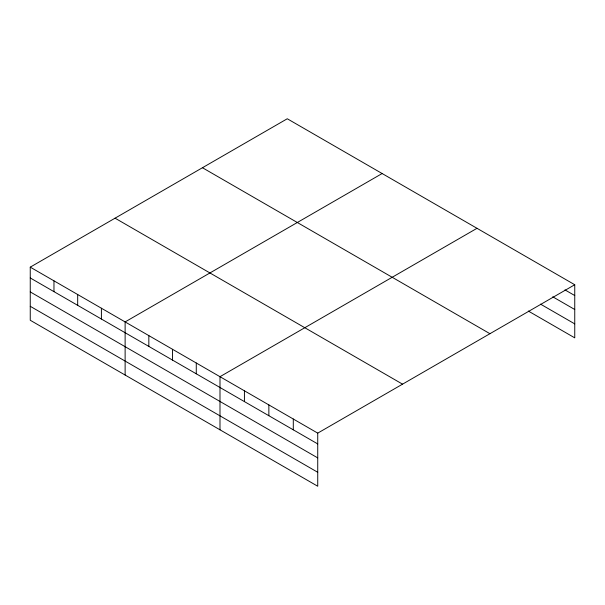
<?xml version="1.0" encoding="UTF-8"?>
<svg xmlns="http://www.w3.org/2000/svg" width="605" height="605" viewBox="0 0 605 605"><rect width="100%" height="100%" fill="white"/><g stroke="black" fill="none" stroke-linecap="round" stroke-linejoin="round"><path stroke-width="0.91" d="M317.731 457.894L317.731 433.127L30.25 267.145L30.25 320.264L317.731 486.238L317.731 457.894L30.25 291.912M528.324 311.046L574.75 337.855L574.75 284.736L287.269 118.761L30.25 267.145M382.133 173.529L125.122 321.921L125.122 375.032M477.005 228.304L219.993 376.688L219.993 429.807M317.731 433.127L574.75 284.736M564.979 289.901L574.75 295.543M552.758 296.805L574.75 309.503M540.537 304.141L574.75 323.887M202.448 167.729L489.937 333.703M115.063 218.178L402.552 384.16M30.25 277.952L317.731 443.926M30.25 306.296L317.731 472.278M293.296 419.015L293.296 429.822M268.862 404.911L268.862 415.711M244.428 390.8L244.428 401.607M196.27 363L196.27 373.799M172.554 349.304L172.554 360.111M148.838 335.609L148.838 346.415M101.406 308.225L101.406 319.032M77.682 294.529L77.682 305.336M53.966 280.841L53.966 291.64"/></g></svg>
